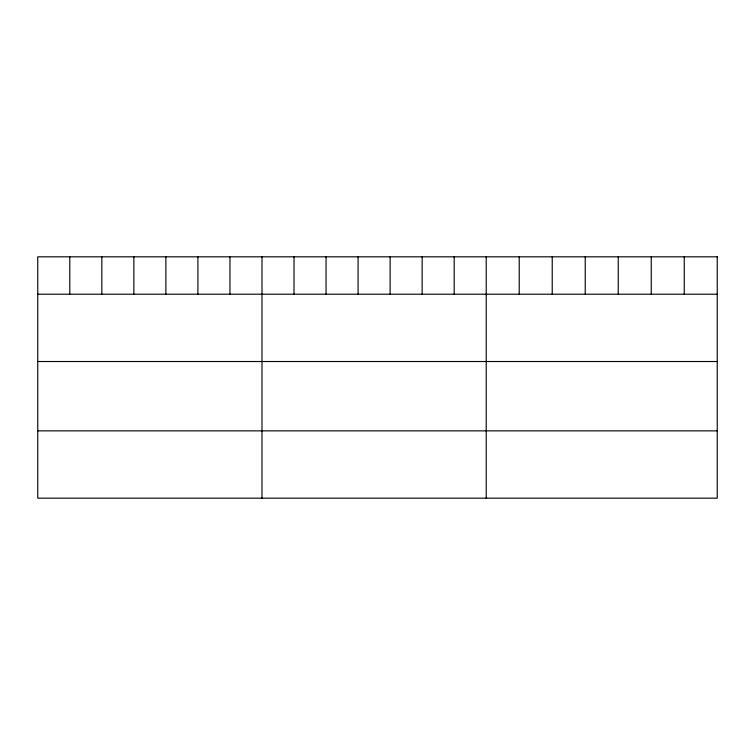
<?xml version="1.0" encoding="UTF-8"?>
<svg xmlns="http://www.w3.org/2000/svg" width="755" height="755" viewBox="0 0 755 755"><rect width="100%" height="100%" fill="white"/><g stroke="black" fill="none" stroke-linecap="round" stroke-linejoin="round"><path stroke-width="1.13" d="M37.75 294.205L717.25 294.205M37.75 361.513L717.25 361.513M37.75 430.86L717.25 430.86M684.247 256.823L684.247 294.205M651.244 256.823L651.244 294.205M618.241 256.823L618.241 294.205M585.229 256.823L585.229 294.205M552.226 256.823L552.226 294.205M519.223 256.823L519.223 294.205M486.22 256.823L486.22 498.177M454.189 256.823L454.189 294.205M422.149 256.823L422.149 294.205M390.118 256.823L390.118 294.205M358.087 256.823L358.087 294.205M326.056 256.823L326.056 294.205M294.016 256.823L294.016 294.205M261.985 256.823L261.985 498.177M229.954 256.823L229.954 294.205M197.914 256.823L197.914 294.205M165.883 256.823L165.883 294.205M133.852 256.823L133.852 294.205M101.821 256.823L101.821 294.205M69.781 256.823L69.781 294.205M717.25 256.823L37.75 256.823L37.75 498.177L717.25 498.177L717.25 256.823"/></g></svg>
